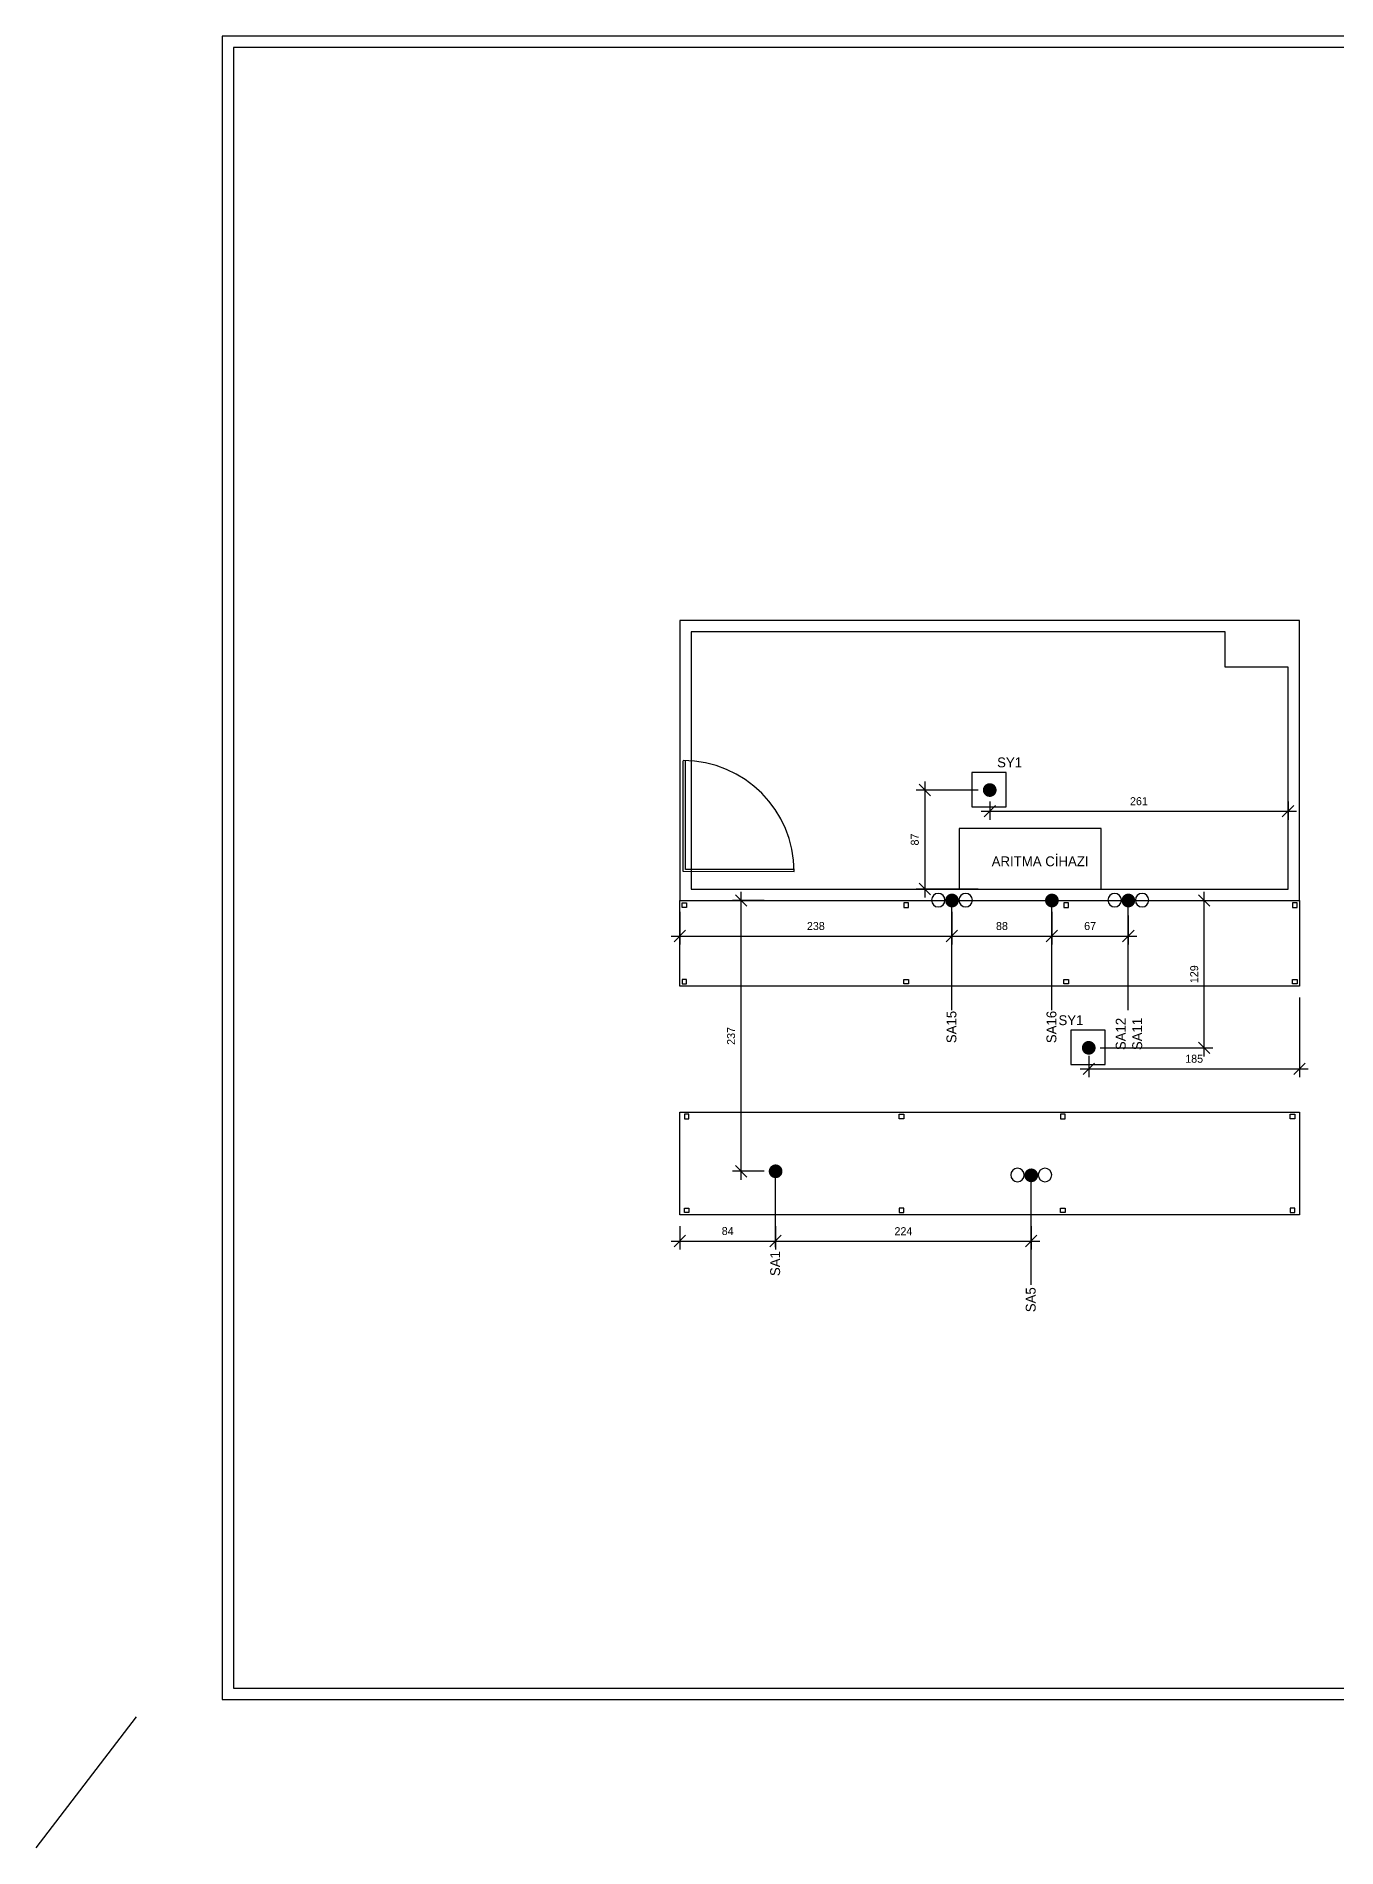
# Model space of a CAD drawing. Header units: centimetres. Extents: x 129504 to 136745, y 33909 to 36322.
# Drawn here: x 134470 to 135608, y 34607 to 36192 of the extents above; entities that cross this region are included whole.
import ezdxf
from ezdxf.enums import TextEntityAlignment as Align

# ---------------------------------------------------------------- set-up
doc = ezdxf.new("R2010")
doc.units = ezdxf.units.CM
doc.header["$LTSCALE"] = 10
doc.header["$MEASUREMENT"] = 0
doc.header["$PDMODE"] = 3
doc.header["$PDSIZE"] = 20
doc.linetypes.add('DASHDOT', pattern=[25.4, 12.7, -6.35, 0, -6.35])
for name, color, linetype in [('S2000-019 Su Tes İşaretler', 5, 'Continuous'), ('SIH', 4, 'Continuous'), ('Sktürk ANTET', 7, 'Continuous'), ('SU', 152, 'Continuous'), ('wall', 255, 'Continuous')]:
    doc.layers.add(name, color=color, linetype=linetype)
doc.styles.add('TAKSİM', font='GOTHIC.TTF', dxfattribs={"height": 7})
doc.dimstyles.new('AR_DIM_100', dxfattribs={"dimtxt": 7, "dimasz": 10, "dimexe": 7.5, "dimexo": 10, "dimgap": 5, "dimtad": 1, "dimtoh": 1, "dimdec": 0, "dimrnd": 0.5, "dimzin": 12, "dimdsep": 46, "dimtxsty": 'TAKSİM', "dimblk": 'OBLIQUE', "dimcen": 0.09, "dimdle": 7.5, "dimclrd": 256, "dimclre": 256, "dimclrt": 7, "dimadec": 0, "dimazin": 0, "dimtfac": 1, "dimtdec": 0, "dimtix": 1, "dimtofl": 0, "dimtmove": 0, "dimatfit": 3, "dimldrblk": 'DOT', "dimfxl": 100, "dimfxlon": 1, "dimtolj": 1, "dimtzin": 0, "dimlwd": -1, "dimlwe": -1, "dimarcsym": 0})

# ---------------------------------------------------------------- blocks, each defined once
blk = doc.blocks.new('ertye')
at = {"color": 7}
for points in [[(5346.8, 6525.2), (5429.2, 6477.7), (5381.6, 6395.3)], [(5347.8, 6526.9), (5431.8, 6478.4), (5383.3, 6394.3)]]:
    blk.add_lwpolyline(points, dxfattribs=at)
blk.add_arc((5431.8, 6478.4), 97.1, 150, 240, dxfattribs=at)
blk = doc.blocks.new('A$C7E7D3E18')
at = {"layer": 'SIH', "linetype": 'Continuous', "const_width": 6}
blk.add_lwpolyline([(3, 6, 1), (9, 6, 1)], format="xyb", close=True, dxfattribs=at)
blk = doc.blocks.new('A$C6E87713E')
at = {"layer": 'S2000-019 Su Tes İşaretler'}
for centre in [(5.9, 6.3), (29.9, 6.3)]:
    blk.add_circle(centre, 5.89, dxfattribs=at)
blk.add_blockref('A$C7E7D3E18', (11.9, 0))
blk = doc.blocks.new('_Oblique')
at = {"color": 0, "linetype": 'ByBlock', "lineweight": -2}
blk.add_line((-0.5, -0.5), (0.5, 0.5), dxfattribs=at)
blk = doc.blocks.new('*D43')
at = {"transparency": 16777216}
for p, q in [((135294.2, 35532.6), (135239.9, 35532.6)), ((135247.4, 35540.1), (135247.4, 35438.5)), ((135294.2, 35446), (135239.9, 35446))]:
    blk.add_line(p, q, dxfattribs=at)
at = {"layer": 'Defpoints', "color": 0, "transparency": 16777216}
for p in [(135304.2, 35532.6), (135247.4, 35446), (135304.2, 35446)]:
    blk.add_point(p, dxfattribs=at)
at = {"transparency": 16777216, "xscale": 10, "yscale": 10, "zscale": 10}
for p, rotation in [((135247.4, 35532.6), 90), ((135247.4, 35446), 270)]:
    blk.add_blockref('_Oblique', p, dxfattribs=dict(at, rotation=rotation))
at = {"color": 7, "transparency": 16777216, "insert": (135238.7, 35489.3), "char_height": 7, "attachment_point": 5, "rotation": 90, "style": 'TAKSİM'}
blk.add_mtext('\\A1;87', dxfattribs=at)
blk = doc.blocks.new('_Dot')
at = {"color": 0, "linetype": 'ByBlock', "lineweight": -2}
blk.add_line((-0.5, 0), (-1, 0), dxfattribs=at)
at = {"color": 0, "linetype": 'ByBlock', "const_width": 0.5}
blk.add_lwpolyline([(-0.25, 0, 1), (0.25, 0, 1)], format="xyb", close=True, dxfattribs=at)
blk = doc.blocks.new('*D44')
at = {"transparency": 16777216}
for p, q in [((135296.7, 35514.1), (135572.6, 35514.1)), ((135304.2, 35522.6), (135304.2, 35506.6)), ((135565.1, 35522.6), (135565.1, 35506.6))]:
    blk.add_line(p, q, dxfattribs=at)
at = {"layer": 'Defpoints', "color": 0, "transparency": 16777216}
for p in [(135304.2, 35532.6), (135565.1, 35532.6), (135565.1, 35514.1)]:
    blk.add_point(p, dxfattribs=at)
at = {"transparency": 16777216, "xscale": 10, "yscale": 10, "zscale": 10, "rotation": 180}
blk.add_blockref('_Oblique', (135304.2, 35514.1), dxfattribs=at)
at = {"transparency": 16777216, "xscale": 10, "yscale": 10, "zscale": 10}
blk.add_blockref('_Oblique', (135565.1, 35514.1), dxfattribs=at)
at = {"color": 7, "transparency": 16777216, "insert": (135434.7, 35522.8), "char_height": 7, "attachment_point": 5, "style": 'TAKSİM'}
blk.add_mtext('\\A1;261', dxfattribs=at)
blk = doc.blocks.new('*D64')
at = {"transparency": 16777216}
for p, q in [((135106.9, 35436), (135079.2, 35436)), ((135086.7, 35191.6), (135086.7, 35443.5)), ((135106.9, 35199.1), (135079.2, 35199.1))]:
    blk.add_line(p, q, dxfattribs=at)
at = {"layer": 'Defpoints', "color": 0, "transparency": 16777216}
for p in [(135086.7, 35436), (135116.9, 35436), (135116.9, 35199.1)]:
    blk.add_point(p, dxfattribs=at)
at = {"transparency": 16777216, "xscale": 10, "yscale": 10, "zscale": 10}
for p, rotation in [((135086.7, 35436), 90), ((135086.7, 35199.1), 270)]:
    blk.add_blockref('_Oblique', p, dxfattribs=dict(at, rotation=rotation))
at = {"color": 7, "transparency": 16777216, "insert": (135078, 35317.5), "char_height": 7, "attachment_point": 5, "rotation": 90, "style": 'TAKSİM'}
blk.add_mtext('\\A1;237', dxfattribs=at)
blk = doc.blocks.new('*D65')
at = {"transparency": 16777216}
for p, q in [((135033.1, 35151), (135033.1, 35130.6)), ((135116.9, 35151), (135116.9, 35130.6)), ((135025.6, 35138.1), (135124.4, 35138.1))]:
    blk.add_line(p, q, dxfattribs=at)
at = {"layer": 'Defpoints', "color": 0, "transparency": 16777216}
for p in [(135033.1, 35161), (135116.9, 35161), (135116.9, 35138.1)]:
    blk.add_point(p, dxfattribs=at)
at = {"transparency": 16777216, "xscale": 10, "yscale": 10, "zscale": 10, "rotation": 180}
blk.add_blockref('_Oblique', (135033.1, 35138.1), dxfattribs=at)
at = {"transparency": 16777216, "xscale": 10, "yscale": 10, "zscale": 10}
blk.add_blockref('_Oblique', (135116.9, 35138.1), dxfattribs=at)
at = {"color": 7, "transparency": 16777216, "insert": (135075, 35146.8), "char_height": 7, "attachment_point": 5, "style": 'TAKSİM'}
blk.add_mtext('\\A1;84', dxfattribs=at)
blk = doc.blocks.new('*D66')
at = {"transparency": 16777216}
for p, q in [((135116.9, 35151), (135116.9, 35130.6)), ((135340.5, 35151), (135340.5, 35130.6)), ((135109.4, 35138.1), (135348, 35138.1))]:
    blk.add_line(p, q, dxfattribs=at)
at = {"layer": 'Defpoints', "color": 0, "transparency": 16777216}
for p in [(135116.9, 35161), (135340.5, 35161), (135340.5, 35138.1)]:
    blk.add_point(p, dxfattribs=at)
at = {"transparency": 16777216, "xscale": 10, "yscale": 10, "zscale": 10, "rotation": 180}
blk.add_blockref('_Oblique', (135116.9, 35138.1), dxfattribs=at)
at = {"transparency": 16777216, "xscale": 10, "yscale": 10, "zscale": 10}
blk.add_blockref('_Oblique', (135340.5, 35138.1), dxfattribs=at)
at = {"color": 7, "transparency": 16777216, "insert": (135228.7, 35146.7), "char_height": 7, "attachment_point": 5, "style": 'TAKSİM'}
blk.add_mtext('\\A1;224', dxfattribs=at)
blk = doc.blocks.new('*D67')
at = {"transparency": 16777216}
for p, q in [((135033.1, 35426), (135033.1, 35397.4)), ((135271.1, 35426), (135271.1, 35397.4)), ((135025.6, 35404.9), (135278.6, 35404.9))]:
    blk.add_line(p, q, dxfattribs=at)
at = {"layer": 'Defpoints', "color": 0, "transparency": 16777216}
for p in [(135033.1, 35436), (135271.1, 35436), (135271.1, 35404.9)]:
    blk.add_point(p, dxfattribs=at)
at = {"transparency": 16777216, "xscale": 10, "yscale": 10, "zscale": 10, "rotation": 180}
blk.add_blockref('_Oblique', (135033.1, 35404.9), dxfattribs=at)
at = {"transparency": 16777216, "xscale": 10, "yscale": 10, "zscale": 10}
blk.add_blockref('_Oblique', (135271.1, 35404.9), dxfattribs=at)
at = {"color": 7, "transparency": 16777216, "insert": (135152.1, 35413.6), "char_height": 7, "attachment_point": 5, "style": 'TAKSİM'}
blk.add_mtext('\\A1;238', dxfattribs=at)
blk = doc.blocks.new('*D68')
at = {"transparency": 16777216}
for p, q in [((135263.6, 35404.9), (135366.1, 35404.9)), ((135271.1, 35404.9), (135271.1, 35397.4)), ((135358.6, 35404.9), (135358.6, 35397.4))]:
    blk.add_line(p, q, dxfattribs=at)
at = {"layer": 'Defpoints', "color": 0, "transparency": 16777216}
for p in [(135271.1, 35411.7), (135358.6, 35411.7), (135358.6, 35404.9)]:
    blk.add_point(p, dxfattribs=at)
at = {"transparency": 16777216, "xscale": 10, "yscale": 10, "zscale": 10, "rotation": 180}
blk.add_blockref('_Oblique', (135271.1, 35404.9), dxfattribs=at)
at = {"transparency": 16777216, "xscale": 10, "yscale": 10, "zscale": 10}
blk.add_blockref('_Oblique', (135358.6, 35404.9), dxfattribs=at)
at = {"color": 7, "transparency": 16777216, "insert": (135314.9, 35413.6), "char_height": 7, "attachment_point": 5, "style": 'TAKSİM'}
blk.add_mtext('\\A1;88', dxfattribs=at)
blk = doc.blocks.new('*D69')
at = {"transparency": 16777216}
for p, q in [((135358.6, 35426), (135358.6, 35397.4)), ((135425.4, 35423), (135425.4, 35397.4)), ((135351.1, 35404.9), (135432.9, 35404.9))]:
    blk.add_line(p, q, dxfattribs=at)
at = {"layer": 'Defpoints', "color": 0, "transparency": 16777216}
for p in [(135358.6, 35436), (135425.4, 35433), (135425.4, 35404.9)]:
    blk.add_point(p, dxfattribs=at)
at = {"transparency": 16777216, "xscale": 10, "yscale": 10, "zscale": 10, "rotation": 180}
blk.add_blockref('_Oblique', (135358.6, 35404.9), dxfattribs=at)
at = {"transparency": 16777216, "xscale": 10, "yscale": 10, "zscale": 10}
blk.add_blockref('_Oblique', (135425.4, 35404.9), dxfattribs=at)
at = {"color": 7, "transparency": 16777216, "insert": (135392, 35413.6), "char_height": 7, "attachment_point": 5, "style": 'TAKSİM'}
blk.add_mtext('\\A1;67', dxfattribs=at)
blk = doc.blocks.new('*D70')
at = {"transparency": 16777216}
for p, q in [((135400.8, 35436), (135499.3, 35436)), ((135491.8, 35299.6), (135491.8, 35443.5)), ((135400.8, 35307.1), (135499.3, 35307.1))]:
    blk.add_line(p, q, dxfattribs=at)
at = {"layer": 'Defpoints', "color": 0, "transparency": 16777216}
for p in [(135390.8, 35436), (135491.8, 35436), (135390.8, 35307.1)]:
    blk.add_point(p, dxfattribs=at)
at = {"transparency": 16777216, "xscale": 10, "yscale": 10, "zscale": 10}
for p, rotation in [((135491.8, 35436), 90), ((135491.8, 35307.1), 270)]:
    blk.add_blockref('_Oblique', p, dxfattribs=dict(at, rotation=rotation))
at = {"color": 7, "transparency": 16777216, "insert": (135483.1, 35371.5), "char_height": 7, "attachment_point": 5, "rotation": 90, "style": 'TAKSİM'}
blk.add_mtext('\\A1;129', dxfattribs=at)
blk = doc.blocks.new('*D71')
at = {"transparency": 16777216}
for p, q in [((135575.1, 35351), (135575.1, 35281.3)), ((135383.3, 35288.8), (135582.6, 35288.8)), ((135390.8, 35300.1), (135390.8, 35281.3))]:
    blk.add_line(p, q, dxfattribs=at)
at = {"layer": 'Defpoints', "color": 0, "transparency": 16777216}
for p in [(135575.1, 35361), (135390.8, 35310.1), (135575.1, 35288.8)]:
    blk.add_point(p, dxfattribs=at)
at = {"transparency": 16777216, "xscale": 10, "yscale": 10, "zscale": 10, "rotation": 180}
blk.add_blockref('_Oblique', (135390.8, 35288.8), dxfattribs=at)
at = {"transparency": 16777216, "xscale": 10, "yscale": 10, "zscale": 10}
blk.add_blockref('_Oblique', (135575.1, 35288.8), dxfattribs=at)
at = {"color": 7, "transparency": 16777216, "insert": (135483, 35297.5), "char_height": 7, "attachment_point": 5, "style": 'TAKSİM'}
blk.add_mtext('\\A1;185', dxfattribs=at)

msp = doc.modelspace()

# ---------------------------------------------------------------- linework, layer by layer
msp.add_line((134470.19, 34607.39), (134557.76, 34721.96))
for points in [[(135033.11, 35435.97), (135575.11, 35435.97), (135575.11, 35680.97), (135033.11, 35680.97)], [(135288.69, 35518.01), (135318.69, 35518.01), (135318.69, 35548.01), (135288.69, 35548.01)], [(135277.52, 35445.97), (135401.75, 35445.97), (135401.75, 35498.97), (135277.52, 35498.97)], [(135035.11, 35433.97), (135039.11, 35433.97), (135039.11, 35429.97), (135035.11, 35429.97)], [(135233.11, 35433.97), (135229.11, 35433.97), (135229.11, 35429.97), (135233.11, 35429.97)], [(135373.11, 35433.97), (135369.11, 35433.97), (135369.11, 35429.97), (135373.11, 35429.97)], [(135573.11, 35433.97), (135569.11, 35433.97), (135569.11, 35429.97), (135573.11, 35429.97)], [(135035.11, 35362.97), (135039.11, 35362.97), (135039.11, 35366.97), (135035.11, 35366.97)], [(135233.11, 35362.97), (135229.11, 35362.97), (135229.11, 35366.97), (135233.11, 35366.97)], [(135373.11, 35362.97), (135369.11, 35362.97), (135369.11, 35366.97), (135373.11, 35366.97)], [(135573.11, 35362.97), (135569.11, 35362.97), (135569.11, 35366.97), (135573.11, 35366.97)], [(135375.29, 35292.53), (135405.29, 35292.53), (135405.29, 35322.53), (135375.29, 35322.53)], [(135041.11, 35248.97), (135037.11, 35248.97), (135037.11, 35244.97), (135041.11, 35244.97)], [(135225.11, 35248.97), (135229.11, 35248.97), (135229.11, 35244.97), (135225.11, 35244.97)], [(135370.11, 35248.97), (135366.11, 35248.97), (135366.11, 35244.97), (135370.11, 35244.97)], [(135567.11, 35248.97), (135571.11, 35248.97), (135571.11, 35244.97), (135567.11, 35244.97)], [(135041.11, 35162.97), (135037.11, 35162.97), (135037.11, 35166.97), (135041.11, 35166.97)], [(135225.11, 35162.97), (135229.11, 35162.97), (135229.11, 35166.97), (135225.11, 35166.97)], [(135370.11, 35162.97), (135366.11, 35162.97), (135366.11, 35166.97), (135370.11, 35166.97)], [(135567.11, 35162.97), (135571.11, 35162.97), (135571.11, 35166.97), (135567.11, 35166.97)]]:
    msp.add_lwpolyline(points, close=True)
msp.add_lwpolyline([(135510.11, 35639.97), (135510.11, 35670.97), (135043.11, 35670.97), (135043.11, 35445.97), (135565.11, 35445.97), (135565.11, 35639.97), (135510.11, 35639.97)])
at = {"color": 1}
for points in [[(135033.11, 35435.97), (135575.11, 35435.97), (135575.11, 35360.97), (135033.11, 35360.97)], [(135033.11, 35250.97), (135575.11, 35250.97), (135575.11, 35160.97), (135033.11, 35160.97)]]:
    msp.add_lwpolyline(points, close=True, dxfattribs=at)
at = {"layer": 'Sktürk ANTET'}
for points in [[(134632.76, 34736.96), (136642.76, 34736.96), (136642.76, 36191.96), (134632.76, 36191.96)], [(134642.76, 34746.96), (136632.76, 34746.96), (136632.76, 36181.96), (134642.76, 36181.96)]]:
    msp.add_lwpolyline(points, close=True, dxfattribs=at)
at = {"layer": 'SU'}
for p, q in [((135271.13, 35340.09), (135271.13, 35435.97)), ((135358.6, 35340.09), (135358.6, 35435.97)), ((135425.41, 35340.09), (135425.41, 35435.97)), ((135116.93, 35132.83), (135116.93, 35199.1)), ((135340.47, 35099.69), (135340.47, 35195.57))]:
    msp.add_line(p, q, dxfattribs=at)

# ---------------------------------------------------------------- block references
for name, p, rotation in [('ertye', (136500.92, 43787.56), 210.0001289726323), ('A$C7E7D3E18', (135310.22, 35526.6), 90.00000000000001), ('A$C7E7D3E18', (135396.82, 35301.12), 90.00000000000001), ('A$C7E7D3E18', (135122.93, 35205.1), 180)]:
    msp.add_blockref(name, p, dxfattribs=dict(rotation=rotation))
at = {"xscale": -1}
msp.add_blockref('A$C7E7D3E18', (135364.6, 35429.97), dxfattribs=at)
at = {"layer": 'wall', "color": 0, "linetype": 'DASHDOT', "xscale": -1}
for p in [(135289.08, 35429.97), (135443.36, 35429.97), (135358.42, 35189.57)]:
    msp.add_blockref('A$C6E87713E', p, dxfattribs=at)

# ---------------------------------------------------------------- texts
at = {"style": 'TAKSİM'}
msp.add_text('ARITMA CİHAZI', height=8.64, dxfattribs=at).set_placement((135348.29, 35465.93, 0), align=Align.CENTER)
at = {"layer": 'SU', "style": 'TAKSİM'}
for p in [(135310.67, 35552.43), (135364.34, 35326.95)]:
    msp.add_text('SY1', height=8.64, dxfattribs=at).set_placement(p)
for s, p in [('SA15', (135275.05, 35311.2)), ('SA16', (135362.52, 35311.2)), ('SA12', (135423.12, 35305.09)), ('SA11', (135437.52, 35305.09)), ('SA1', (135120.85, 35107.46)), ('SA5', (135344.39, 35075.85))]:
    msp.add_text(s, height=8.64, rotation=90, dxfattribs=at).set_placement(p)

# ---------------------------------------------------------------- dimensions: what is measured, and where the dimension line sits
for base, p1, p2, picture, middle in [((135247.36, 35445.97), (135304.22, 35532.6), (135304.22, 35445.97), '*D43', (135238.68, 35489.28)), ((135086.66, 35435.97), (135116.93, 35199.1), (135116.93, 35435.97), '*D64', (135077.98, 35317.53)), ((135491.75, 35435.97), (135390.82, 35307.12), (135390.82, 35435.97), '*D70', (135483.08, 35371.54))]:
    dim = msp.add_linear_dim(base=base, p1=p1, p2=p2, angle=90, dimstyle='AR_DIM_100')
    dim.commit()
    dim.dimension.update_dxf_attribs({"geometry": picture, "text_midpoint": middle})
for base, p1, p2, picture, middle in [((135565.11, 35514.11), (135304.22, 35532.6), (135565.11, 35532.6), '*D44', (135434.67, 35522.79)), ((135271.13, 35404.95), (135033.11, 35435.97), (135271.13, 35435.97), '*D67', (135152.12, 35413.63)), ((135425.41, 35404.95), (135358.6, 35435.97), (135425.41, 35432.97), '*D69', (135392.01, 35413.63)), ((135358.6, 35404.95), (135271.13, 35411.71), (135358.6, 35411.71), '*D68', (135314.86, 35413.63)), ((135575.11, 35288.79), (135390.82, 35310.12), (135575.11, 35360.97), '*D71', (135482.97, 35297.47)), ((135116.93, 35138.11), (135033.11, 35160.97), (135116.93, 35160.97), '*D65', (135075.02, 35146.78)), ((135340.47, 35138.11), (135116.93, 35160.97), (135340.47, 35160.97), '*D66', (135228.7, 35146.69))]:
    dim = msp.add_linear_dim(base=base, p1=p1, p2=p2, dimstyle='AR_DIM_100')
    dim.commit()
    dim.dimension.update_dxf_attribs({"geometry": picture, "text_midpoint": middle})

doc.saveas('drawing.dxf')
